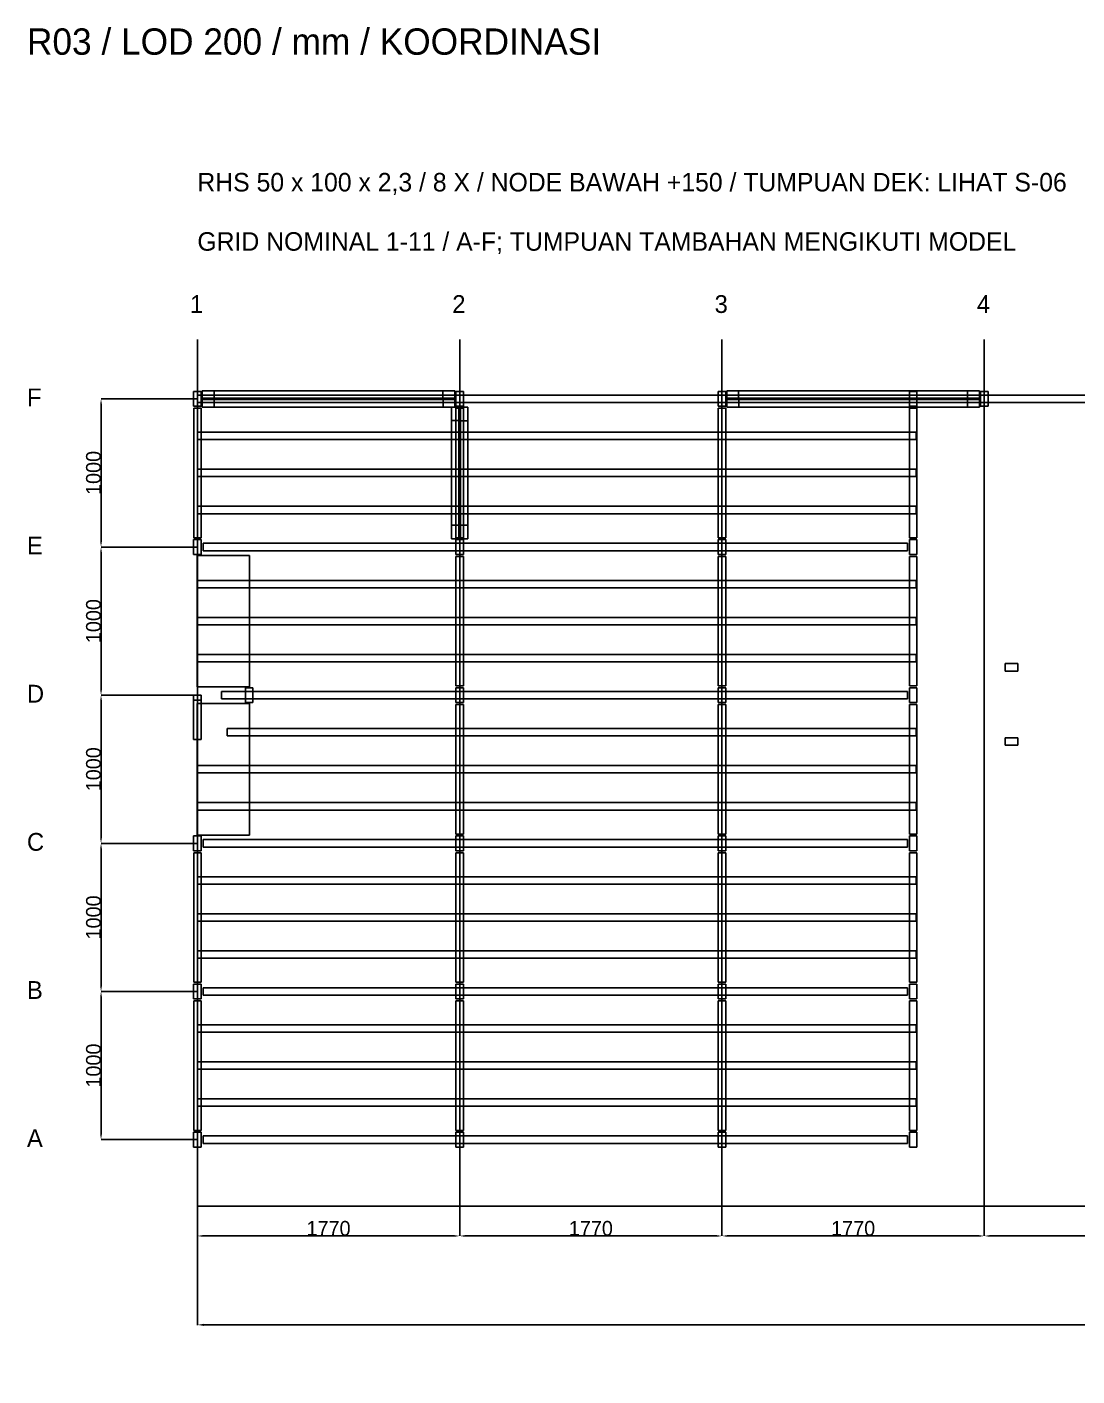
# Model space of a CAD drawing. Header units: millimetres. Extents: x -1150 to 18568, y -1595 to 7510.
# Drawn here: x -1150 to 5936, y -1595 to 7510 of the extents above; entities that cross this region are included whole.
import ezdxf

# ---------------------------------------------------------------- set-up
doc = ezdxf.new("R2010")
doc.units = ezdxf.units.MM
for name, color, linetype, true_color in [('balok', 7, 'Continuous', 0x333333), ('bracing', 7, 'Continuous', 0x111111), ('dim', 7, 'Continuous', 0x222222), ('grid', 7, 'Continuous', 0xb5b5b5), ('kolom', 7, 'Continuous', 0x111111), ('stiffener', 7, 'Continuous', 0x666666)]:
    doc.layers.add(name, color=color, linetype=linetype, true_color=true_color)
doc.dimstyles.get("Standard").update_dxf_attribs({"dimtxt": 2.5, "dimasz": 2.5, "dimexe": 1.25, "dimexo": 0.625, "dimtad": 1, "dimcen": 2.5, "dimazin": 3, "dimtfac": 1, "dimtmove": 0, "dimatfit": 3})

# ---------------------------------------------------------------- blocks, each defined once
blk = doc.blocks.new('_CLOSEDFILLED')
at = {"color": 0, "linetype": 'BYBLOCK'}
blk.add_solid([(-1, 0.16), (0, 0), (-1, -0.16)], dxfattribs=at)
blk = doc.blocks.new('*D3')
for p, q in [((0, 0), (0, -650)), ((1770, 0), (1770, -650)), ((35, -650), (1735, -650))]:
    blk.add_line(p, q)
at = {"layer": 'Defpoints'}
for p in [(0, 0), (1770, 0), (0, -650)]:
    blk.add_point(p, dxfattribs=at)
at = {"layer": 'dim', "xscale": 35, "yscale": 35, "rotation": 180}
blk.add_blockref('_CLOSEDFILLED', (0, -650), dxfattribs=at)
at = {"layer": 'dim', "xscale": 35, "yscale": 35}
blk.add_blockref('_CLOSEDFILLED', (1770, -650), dxfattribs=at)
at = {"layer": 'dim', "insert": (885, -599.375), "char_height": 100, "attachment_point": 5}
blk.add_mtext('1770', dxfattribs=at)
blk = doc.blocks.new('*D4')
for p, q in [((1770, 0), (1770, -650)), ((3540, 0), (3540, -650)), ((1805, -650), (3505, -650))]:
    blk.add_line(p, q)
at = {"layer": 'Defpoints'}
for p in [(1770, 0), (3540, 0), (1770, -650)]:
    blk.add_point(p, dxfattribs=at)
at = {"layer": 'dim', "xscale": 35, "yscale": 35, "rotation": 180}
blk.add_blockref('_CLOSEDFILLED', (1770, -650), dxfattribs=at)
at = {"layer": 'dim', "xscale": 35, "yscale": 35}
blk.add_blockref('_CLOSEDFILLED', (3540, -650), dxfattribs=at)
at = {"layer": 'dim', "insert": (2655, -599.375), "char_height": 100, "attachment_point": 5}
blk.add_mtext('1770', dxfattribs=at)
blk = doc.blocks.new('*D5')
for p, q in [((3540, 0), (3540, -650)), ((5310, 0), (5310, -650)), ((3575, -650), (5275, -650))]:
    blk.add_line(p, q)
at = {"layer": 'Defpoints'}
for p in [(3540, 0), (5310, 0), (3540, -650)]:
    blk.add_point(p, dxfattribs=at)
at = {"layer": 'dim', "xscale": 35, "yscale": 35, "rotation": 180}
blk.add_blockref('_CLOSEDFILLED', (3540, -650), dxfattribs=at)
at = {"layer": 'dim', "xscale": 35, "yscale": 35}
blk.add_blockref('_CLOSEDFILLED', (5310, -650), dxfattribs=at)
at = {"layer": 'dim', "insert": (4425, -599.375), "char_height": 100, "attachment_point": 5}
blk.add_mtext('1770', dxfattribs=at)
blk = doc.blocks.new('*D6')
for p, q in [((5310, 0), (5310, -650)), ((7080, 0), (7080, -650)), ((5345, -650), (7045, -650))]:
    blk.add_line(p, q)
at = {"layer": 'Defpoints'}
for p in [(5310, 0), (7080, 0), (5310, -650)]:
    blk.add_point(p, dxfattribs=at)
at = {"layer": 'dim', "xscale": 35, "yscale": 35, "rotation": 180}
blk.add_blockref('_CLOSEDFILLED', (5310, -650), dxfattribs=at)
at = {"layer": 'dim', "xscale": 35, "yscale": 35}
blk.add_blockref('_CLOSEDFILLED', (7080, -650), dxfattribs=at)
at = {"layer": 'dim', "insert": (6195, -599.375), "char_height": 100, "attachment_point": 5}
blk.add_mtext('1770', dxfattribs=at)
blk = doc.blocks.new('*D13')
for p, q in [((0, 1000), (-650, 1000)), ((-650, 35), (-650, 965)), ((0, 0), (-650, 0))]:
    blk.add_line(p, q)
at = {"layer": 'Defpoints'}
for p in [(0, 1000), (-650, 0), (0, 0)]:
    blk.add_point(p, dxfattribs=at)
at = {"layer": 'dim', "xscale": 35, "yscale": 35}
for p, rotation in [((-650, 1000), 90), ((-650, 0), 270)]:
    blk.add_blockref('_CLOSEDFILLED', p, dxfattribs=dict(at, rotation=rotation))
at = {"layer": 'dim', "insert": (-700.625, 500), "char_height": 100, "attachment_point": 5, "rotation": 90}
blk.add_mtext('1000', dxfattribs=at)
blk = doc.blocks.new('*D14')
for p, q in [((0, 2000), (-650, 2000)), ((-650, 1035), (-650, 1965)), ((0, 1000), (-650, 1000))]:
    blk.add_line(p, q)
at = {"layer": 'Defpoints'}
for p in [(0, 2000), (-650, 1000), (0, 1000)]:
    blk.add_point(p, dxfattribs=at)
at = {"layer": 'dim', "xscale": 35, "yscale": 35}
for p, rotation in [((-650, 2000), 90), ((-650, 1000), 270)]:
    blk.add_blockref('_CLOSEDFILLED', p, dxfattribs=dict(at, rotation=rotation))
at = {"layer": 'dim', "insert": (-700.625, 1500), "char_height": 100, "attachment_point": 5, "rotation": 90}
blk.add_mtext('1000', dxfattribs=at)
blk = doc.blocks.new('*D15')
for p, q in [((0, 3000), (-650, 3000)), ((-650, 2035), (-650, 2965)), ((0, 2000), (-650, 2000))]:
    blk.add_line(p, q)
at = {"layer": 'Defpoints'}
for p in [(0, 3000), (-650, 2000), (0, 2000)]:
    blk.add_point(p, dxfattribs=at)
at = {"layer": 'dim', "xscale": 35, "yscale": 35}
for p, rotation in [((-650, 3000), 90), ((-650, 2000), 270)]:
    blk.add_blockref('_CLOSEDFILLED', p, dxfattribs=dict(at, rotation=rotation))
at = {"layer": 'dim', "insert": (-700.625, 2500), "char_height": 100, "attachment_point": 5, "rotation": 90}
blk.add_mtext('1000', dxfattribs=at)
blk = doc.blocks.new('*D16')
for p, q in [((0, 4000), (-650, 4000)), ((-650, 3035), (-650, 3965)), ((0, 3000), (-650, 3000))]:
    blk.add_line(p, q)
at = {"layer": 'Defpoints'}
for p in [(0, 4000), (-650, 3000), (0, 3000)]:
    blk.add_point(p, dxfattribs=at)
at = {"layer": 'dim', "xscale": 35, "yscale": 35}
for p, rotation in [((-650, 4000), 90), ((-650, 3000), 270)]:
    blk.add_blockref('_CLOSEDFILLED', p, dxfattribs=dict(at, rotation=rotation))
at = {"layer": 'dim', "insert": (-700.625, 3500), "char_height": 100, "attachment_point": 5, "rotation": 90}
blk.add_mtext('1000', dxfattribs=at)
blk = doc.blocks.new('*D17')
for p, q in [((0, 5000), (-650, 5000)), ((-650, 4035), (-650, 4965)), ((0, 4000), (-650, 4000))]:
    blk.add_line(p, q)
at = {"layer": 'Defpoints'}
for p in [(0, 5000), (-650, 4000), (0, 4000)]:
    blk.add_point(p, dxfattribs=at)
at = {"layer": 'dim', "xscale": 35, "yscale": 35}
for p, rotation in [((-650, 5000), 90), ((-650, 4000), 270)]:
    blk.add_blockref('_CLOSEDFILLED', p, dxfattribs=dict(at, rotation=rotation))
at = {"layer": 'dim', "insert": (-700.625, 4500), "char_height": 100, "attachment_point": 5, "rotation": 90}
blk.add_mtext('1000', dxfattribs=at)

msp = doc.modelspace()

# ---------------------------------------------------------------- linework, layer by layer
at = {"layer": 'balok'}
for p, q in [((5309.95, 5025.12), (0.03, 5025.12)), ((0.03, 5025.12), (0.03, 4975.12)), ((5309.95, 4975.12), (5309.95, 5025.12)), ((10619.87, 5025.12), (5309.95, 5025.12)), ((0.03, 4975.12), (5309.95, 4975.12)), ((5309.95, 4975.12), (10619.87, 4975.12)), ((4792.02, 4025.01), (38.02, 4025.01)), ((38.02, 4025.01), (38.02, 3975.01)), ((4792.02, 3975.01), (4792.02, 4025.01)), ((38.02, 3975.01), (4792.02, 3975.01)), ((5537.04, 3213.09), (5450.04, 3213.09)), ((5450.04, 3213.09), (5450.04, 3163.09)), ((5537.04, 3163.09), (5537.04, 3213.09)), ((5450.04, 3163.09), (5537.04, 3163.09)), ((4792.02, 3025), (163.02, 3025)), ((163.02, 3025), (163.02, 2975)), ((4792.02, 2975), (4792.02, 3025)), ((25, 2999.58), (-25, 2999.58)), ((-25, 2999.58), (-25, 2701.58)), ((25, 2967.08), (-25, 2967.08)), ((-25, 2967.08), (-25, 2701.08)), ((25, 2701.58), (25, 2999.58)), ((25, 2701.08), (25, 2967.08)), ((163.02, 2975), (4792.02, 2975)), ((-25, 2701.58), (25, 2701.58)), ((-25, 2701.08), (25, 2701.08)), ((5537.04, 2713.22), (5450.04, 2713.22)), ((5450.04, 2713.22), (5450.04, 2663.22)), ((5450.04, 2663.22), (5537.04, 2663.22)), ((5537.04, 2663.22), (5537.04, 2713.22)), ((4792.02, 2025.01), (38.02, 2025.01)), ((38.02, 2025.01), (38.02, 1975.01)), ((4792.02, 1975.01), (4792.02, 2025.01)), ((38.02, 1975.01), (4792.02, 1975.01)), ((4792.02, 1024.99), (38.02, 1024.99)), ((38.02, 1024.99), (38.02, 974.99)), ((4792.02, 974.99), (4792.02, 1024.99)), ((38.02, 974.99), (4792.02, 974.99)), ((4792.02, 25), (38.02, 25)), ((38.02, 25), (38.02, -25)), ((4792.02, -25), (4792.02, 25)), ((38.02, -25), (4792.02, -25))]:
    msp.add_line(p, q, dxfattribs=at)
at = {"layer": 'bracing'}
for p, q in [((32.69, 5055), (1657.2, 5055)), ((112.35, 5055), (32.69, 5055)), ((32.69, 5005), (32.69, 5055)), ((1736.86, 5055), (112.35, 5055)), ((112.35, 5005), (112.35, 5055)), ((1657.2, 5055), (1736.86, 5055)), ((1657.2, 5005), (1657.2, 5055)), ((1736.86, 5005), (1736.86, 5055)), ((3572.7, 5055), (5197.21, 5055)), ((3652.35, 5055), (3572.7, 5055)), ((3572.7, 5005), (3572.7, 5055)), ((5276.87, 5055), (3652.35, 5055)), ((3652.35, 5005), (3652.35, 5055)), ((5197.21, 5055), (5276.87, 5055)), ((5197.21, 5005), (5197.21, 5055)), ((5276.87, 5005), (5276.87, 5055)), ((32.69, 5005), (1657.2, 5005)), ((112.35, 5005), (32.69, 5005)), ((33.15, 4995), (1657.66, 4995)), ((112.8, 4995), (33.15, 4995)), ((33.15, 4995), (33.15, 4945)), ((33.15, 4945), (1657.66, 4945)), ((112.8, 4945), (33.15, 4945)), ((1736.86, 5005), (112.35, 5005)), ((1737.31, 4995), (112.8, 4995)), ((112.8, 4995), (112.8, 4945)), ((1737.31, 4945), (112.8, 4945)), ((1657.2, 5005), (1736.86, 5005)), ((1657.66, 4995), (1737.31, 4995)), ((1657.66, 4995), (1657.66, 4945)), ((1657.66, 4945), (1737.31, 4945)), ((1715, 4147.16), (1715, 4944.87)), ((1715, 4944.87), (1715, 4852.96)), ((1715, 4944.87), (1765, 4944.87)), ((1737.31, 4995), (1737.31, 4945)), ((1765, 4147.16), (1765, 4944.87)), ((1765, 4944.87), (1765, 4852.96)), ((1775, 4852.84), (1775, 4944.75)), ((1775, 4944.75), (1775, 4147.04)), ((1775, 4944.75), (1825, 4944.75)), ((1825, 4852.84), (1825, 4944.75)), ((1825, 4944.75), (1825, 4147.04)), ((3572.7, 5005), (5197.21, 5005)), ((3652.35, 5005), (3572.7, 5005)), ((3573.15, 4995), (5197.67, 4995)), ((3652.81, 4995), (3573.15, 4995)), ((3573.15, 4995), (3573.15, 4945)), ((3573.15, 4945), (5197.67, 4945)), ((3652.81, 4945), (3573.15, 4945)), ((5276.87, 5005), (3652.35, 5005)), ((5277.32, 4995), (3652.81, 4995)), ((3652.81, 4995), (3652.81, 4945)), ((5277.32, 4945), (3652.81, 4945)), ((5197.21, 5005), (5276.87, 5005)), ((5197.67, 4995), (5277.32, 4995)), ((5197.67, 4995), (5197.67, 4945)), ((5197.67, 4945), (5277.32, 4945)), ((5277.32, 4995), (5277.32, 4945)), ((1715, 4852.96), (1715, 4055.25)), ((1715, 4852.96), (1765, 4852.96)), ((1765, 4852.96), (1765, 4055.25)), ((1775, 4055.13), (1775, 4852.84)), ((1775, 4852.84), (1825, 4852.84)), ((1825, 4055.13), (1825, 4852.84)), ((1715, 4055.25), (1715, 4147.16)), ((1715, 4147.16), (1765, 4147.16)), ((1765, 4055.25), (1765, 4147.16)), ((1775, 4147.04), (1775, 4055.13)), ((1775, 4147.04), (1825, 4147.04)), ((1825, 4147.04), (1825, 4055.13)), ((1715, 4055.25), (1765, 4055.25)), ((1775, 4055.13), (1825, 4055.13))]:
    msp.add_line(p, q, dxfattribs=at)
at = {"layer": 'dim'}
for p, q in [((0, -510), (0, -390)), ((0, -450), (17700, -450))]:
    msp.add_line(p, q, dxfattribs=at)
at = {"layer": 'grid'}
for p, q in [((0, 0), (0, 5400)), ((1770, 0), (1770, 5400)), ((3540, 0), (3540, 5400)), ((5310, 0), (5310, 5400))]:
    msp.add_line(p, q, dxfattribs=at)
at = {"layer": 'kolom'}
for p, q in [((25, 5050), (-25, 5050)), ((-25, 5050), (-25, 4950)), ((25, 4950), (25, 5050)), ((1795, 5050), (1745, 5050)), ((1745, 5050), (1745, 4950)), ((1795, 4950), (1795, 5050)), ((3565.01, 5050), (3515.01, 5050)), ((3515.01, 5050), (3515.01, 4950)), ((3565.01, 4950), (3565.01, 5050)), ((4855.2, 5050), (4805.2, 5050)), ((4805.2, 5050), (4805.2, 4950)), ((4855.2, 4950), (4855.2, 5050)), ((5335.01, 5050), (5285.01, 5050)), ((5285.01, 5050), (5285.01, 4950)), ((5335.01, 4950), (5335.01, 5050)), ((-25, 4950), (25, 4950)), ((1745, 4950), (1795, 4950)), ((3515.01, 4950), (3565.01, 4950)), ((4805.2, 4950), (4855.2, 4950)), ((5285.01, 4950), (5335.01, 4950)), ((25, 4050.01), (-25, 4050.01)), ((-25, 4050.01), (-25, 3950.01)), ((25, 3950.01), (25, 4050.01)), ((1795, 4050.01), (1745, 4050.01)), ((1745, 4050.01), (1745, 3950.01)), ((1795, 3950.01), (1795, 4050.01)), ((3565.01, 4050.01), (3515.01, 4050.01)), ((3515.01, 4050.01), (3515.01, 3950.01)), ((3565.01, 3950.01), (3565.01, 4050.01)), ((4855.04, 4050.01), (4805.04, 4050.01)), ((4805.04, 4050.01), (4805.04, 3950.01)), ((4855.04, 3950.01), (4855.04, 4050.01)), ((-25, 3950.01), (25, 3950.01)), ((1745, 3950.01), (1795, 3950.01)), ((3515.01, 3950.01), (3565.01, 3950.01)), ((4805.04, 3950.01), (4855.04, 3950.01)), ((375.03, 3050), (325.03, 3050)), ((325.03, 3050), (325.03, 2950)), ((375.03, 2950), (375.03, 3050)), ((1795, 3050), (1745, 3050)), ((1745, 3050), (1745, 2950)), ((1795, 2950), (1795, 3050)), ((3565.01, 3050), (3515.01, 3050)), ((3515.01, 3050), (3515.01, 2950)), ((3565.01, 2950), (3565.01, 3050)), ((4855.04, 3050), (4805.04, 3050)), ((4805.04, 3050), (4805.04, 2950)), ((4855.04, 2950), (4855.04, 3050)), ((325.03, 2950), (375.03, 2950)), ((1745, 2950), (1795, 2950)), ((3515.01, 2950), (3565.01, 2950)), ((4805.04, 2950), (4855.04, 2950)), ((25, 2050.01), (-25, 2050.01)), ((-25, 2050.01), (-25, 1950.01)), ((25, 1950.01), (25, 2050.01)), ((1795, 2050.01), (1745, 2050.01)), ((1745, 2050.01), (1745, 1950.01)), ((1795, 1950.01), (1795, 2050.01)), ((3565.01, 2050.01), (3515.01, 2050.01)), ((3515.01, 2050.01), (3515.01, 1950.01)), ((3565.01, 1950.01), (3565.01, 2050.01)), ((4855.04, 2050.01), (4805.04, 2050.01)), ((4805.04, 2050.01), (4805.04, 1950.01)), ((4855.04, 1950.01), (4855.04, 2050.01)), ((-25, 1950.01), (25, 1950.01)), ((1745, 1950.01), (1795, 1950.01)), ((3515.01, 1950.01), (3565.01, 1950.01)), ((4805.04, 1950.01), (4855.04, 1950.01)), ((25, 1049.99), (-25, 1049.99)), ((-25, 1049.99), (-25, 949.99)), ((25, 949.99), (25, 1049.99)), ((1795, 1049.99), (1745, 1049.99)), ((1745, 1049.99), (1745, 949.99)), ((1795, 949.99), (1795, 1049.99)), ((3565.01, 1049.99), (3515.01, 1049.99)), ((3515.01, 1049.99), (3515.01, 949.99)), ((3565.01, 949.99), (3565.01, 1049.99)), ((4855.04, 1049.99), (4805.04, 1049.99)), ((4805.04, 1049.99), (4805.04, 949.99)), ((4855.04, 949.99), (4855.04, 1049.99)), ((-25, 949.99), (25, 949.99)), ((1745, 949.99), (1795, 949.99)), ((3515.01, 949.99), (3565.01, 949.99)), ((4805.04, 949.99), (4855.04, 949.99)), ((25, 50), (-25, 50)), ((-25, 50), (-25, -50)), ((25, -50), (25, 50)), ((1795, 50), (1745, 50)), ((1745, 50), (1745, -50)), ((1795, -50), (1795, 50)), ((3565.01, 50), (3515.01, 50)), ((3515.01, 50), (3515.01, -50)), ((3565.01, -50), (3565.01, 50)), ((4855.04, 50), (4805.04, 50)), ((4805.04, 50), (4805.04, -50)), ((4855.04, -50), (4855.04, 50)), ((-25, -50), (25, -50)), ((1745, -50), (1795, -50)), ((3515.01, -50), (3565.01, -50)), ((4805.04, -50), (4855.04, -50))]:
    msp.add_line(p, q, dxfattribs=at)
at = {"layer": 'stiffener'}
for p, q in [((25.03, 4937.1), (-24.97, 4937.1)), ((-24.97, 4937.1), (-24.97, 4063.1)), ((25.03, 4063.1), (25.03, 4937.1)), ((1795, 4937.1), (1745, 4937.1)), ((1745, 4937.1), (1745, 4063.1)), ((1795, 4063.1), (1795, 4937.1)), ((3564.98, 4937.1), (3514.98, 4937.1)), ((3514.98, 4937.1), (3514.98, 4063.1)), ((3564.98, 4063.1), (3564.98, 4937.1)), ((4855.2, 4937.1), (4805.2, 4937.1)), ((4805.2, 4937.1), (4805.2, 4063.1)), ((4855.2, 4063.1), (4855.2, 4937.1)), ((4850.02, 4775.01), (0.02, 4775.01)), ((0.02, 4775.01), (0.02, 4725.01)), ((4850.02, 4725.01), (4850.02, 4775.01)), ((0.02, 4725.01), (4850.02, 4725.01)), ((4850.02, 4525.01), (0.02, 4525.01)), ((0.02, 4525.01), (0.02, 4475.01)), ((0.02, 4475.01), (4850.02, 4475.01)), ((4850.02, 4475.01), (4850.02, 4525.01)), ((4850.02, 4275.01), (0.02, 4275.01)), ((0.02, 4275.01), (0.02, 4225.01)), ((0.02, 4225.01), (4850.02, 4225.01)), ((4850.02, 4225.01), (4850.02, 4275.01)), ((-24.97, 4063.1), (25.03, 4063.1)), ((1745, 4063.1), (1795, 4063.1)), ((3514.98, 4063.1), (3564.98, 4063.1)), ((4805.2, 4063.1), (4855.2, 4063.1)), ((351.08, 3943.9), (-1.02, 3943.9)), ((-1.02, 3943.9), (-1.02, 3056.2)), ((351.08, 3056.2), (351.08, 3943.9)), ((1795, 3937.05), (1745, 3937.05)), ((1745, 3937.05), (1745, 3063.05)), ((1795, 3063.05), (1795, 3937.05)), ((3564.98, 3937.05), (3514.98, 3937.05)), ((3514.98, 3937.05), (3514.98, 3063.05)), ((3564.98, 3063.05), (3564.98, 3937.05)), ((4855.2, 3937.05), (4805.2, 3937.05)), ((4805.2, 3937.05), (4805.2, 3063.05)), ((4855.2, 3063.05), (4855.2, 3937.05)), ((4850.02, 3774.99), (0.02, 3774.99)), ((0.02, 3774.99), (0.02, 3724.99)), ((4850.02, 3724.99), (4850.02, 3774.99)), ((0.02, 3724.99), (4850.02, 3724.99)), ((4850.02, 3524.99), (0.02, 3524.99)), ((0.02, 3524.99), (0.02, 3474.99)), ((0.02, 3474.99), (4850.02, 3474.99)), ((4850.02, 3474.99), (4850.02, 3524.99)), ((4850.02, 3274.99), (0.02, 3274.99)), ((0.02, 3274.99), (0.02, 3224.99)), ((0.02, 3224.99), (4850.02, 3224.99)), ((4850.02, 3224.99), (4850.02, 3274.99)), ((-1.02, 3056.2), (351.08, 3056.2)), ((1745, 3063.05), (1795, 3063.05)), ((3514.98, 3063.05), (3564.98, 3063.05)), ((4805.2, 3063.05), (4855.2, 3063.05)), ((351.08, 2943.85), (-1.02, 2943.85)), ((-1.02, 2943.85), (-1.02, 2056.15)), ((351.08, 2056.15), (351.08, 2943.85)), ((1795, 2937), (1745, 2937)), ((1745, 2937), (1745, 2063)), ((1795, 2063), (1795, 2937)), ((3564.98, 2937), (3514.98, 2937)), ((3514.98, 2937), (3514.98, 2063)), ((3564.98, 2063), (3564.98, 2937)), ((4855.2, 2937), (4805.2, 2937)), ((4805.2, 2937), (4805.2, 2063)), ((4855.2, 2063), (4855.2, 2937)), ((4850.02, 2775), (201.02, 2775)), ((201.02, 2775), (201.02, 2725)), ((4850.02, 2725), (4850.02, 2775)), ((201.02, 2725), (4850.02, 2725)), ((4850.02, 2525), (0.02, 2525)), ((0.02, 2525), (0.02, 2475)), ((0.02, 2475), (4850.02, 2475)), ((4850.02, 2475), (4850.02, 2525)), ((4850.02, 2275), (0.02, 2275)), ((0.02, 2275), (0.02, 2225)), ((0.02, 2225), (4850.02, 2225)), ((4850.02, 2225), (4850.02, 2275)), ((-1.02, 2056.15), (351.08, 2056.15)), ((1745, 2063), (1795, 2063)), ((3514.98, 2063), (3564.98, 2063)), ((4805.2, 2063), (4855.2, 2063)), ((25.03, 1936.95), (-24.97, 1936.95)), ((-24.97, 1936.95), (-24.97, 1062.95)), ((25.03, 1062.95), (25.03, 1936.95)), ((1795, 1936.95), (1745, 1936.95)), ((1745, 1936.95), (1745, 1062.95)), ((1795, 1062.95), (1795, 1936.95)), ((3564.98, 1936.95), (3514.98, 1936.95)), ((3514.98, 1936.95), (3514.98, 1062.95)), ((3564.98, 1062.95), (3564.98, 1936.95)), ((4855.2, 1936.95), (4805.2, 1936.95)), ((4805.2, 1936.95), (4805.2, 1062.95)), ((4855.2, 1062.95), (4855.2, 1936.95)), ((4850.02, 1774.98), (0.02, 1774.98)), ((0.02, 1774.98), (0.02, 1724.98)), ((4850.02, 1724.98), (4850.02, 1774.98)), ((0.02, 1724.98), (4850.02, 1724.98)), ((4850.02, 1524.98), (0.02, 1524.98)), ((0.02, 1524.98), (0.02, 1474.98)), ((0.02, 1474.98), (4850.02, 1474.98)), ((4850.02, 1474.98), (4850.02, 1524.98)), ((4850.02, 1274.98), (0.02, 1274.98)), ((0.02, 1274.98), (0.02, 1224.98)), ((4850.02, 1224.98), (4850.02, 1274.98)), ((0.02, 1224.98), (4850.02, 1224.98)), ((-24.97, 1062.95), (25.03, 1062.95)), ((1745, 1062.95), (1795, 1062.95)), ((3514.98, 1062.95), (3564.98, 1062.95)), ((4805.2, 1062.95), (4855.2, 1062.95)), ((25.03, 936.9), (-24.97, 936.9)), ((-24.97, 936.9), (-24.97, 62.9)), ((25.03, 62.9), (25.03, 936.9)), ((1795, 936.9), (1745, 936.9)), ((1745, 936.9), (1745, 62.9)), ((1795, 62.9), (1795, 936.9)), ((3564.98, 936.9), (3514.98, 936.9)), ((3514.98, 936.9), (3514.98, 62.9)), ((3564.98, 62.9), (3564.98, 936.9)), ((4855.2, 936.9), (4805.2, 936.9)), ((4805.2, 936.9), (4805.2, 62.9)), ((4855.2, 62.9), (4855.2, 936.9)), ((4850.02, 775), (0.02, 775)), ((0.02, 775), (0.02, 725)), ((4850.02, 725), (4850.02, 775)), ((0.02, 725), (4850.02, 725)), ((4850.02, 525), (0.02, 525)), ((0.02, 525), (0.02, 475)), ((0.02, 475), (4850.02, 475)), ((4850.02, 475), (4850.02, 525)), ((4850.02, 275), (0.02, 275)), ((0.02, 275), (0.02, 225)), ((4850.02, 225), (4850.02, 275)), ((0.02, 225), (4850.02, 225)), ((-24.97, 62.9), (25.03, 62.9)), ((1745, 62.9), (1795, 62.9)), ((3514.98, 62.9), (3564.98, 62.9)), ((4805.2, 62.9), (4855.2, 62.9))]:
    msp.add_line(p, q, dxfattribs=at)

# ---------------------------------------------------------------- texts
at = {"layer": 'dim'}
for s, height, p in [('R03 / LOD 200 / mm / KOORDINASI', 177.948, (-1150, 7322.68)), ('RHS 50 x 100 x 2,3 / 8 X / NODE BAWAH +150 / TUMPUAN DEK: LIHAT S-06', 125, (0, 6400)), ('GRID NOMINAL 1-11 / A-F; TUMPUAN TAMBAHAN MENGIKUTI MODEL', 125, (0, 6000)), ('1', 120, (-50, 5580)), ('2', 120, (1720, 5580)), ('3', 120, (3490, 5580)), ('4', 120, (5260, 5580)), ('F', 120, (-1150, 4950)), ('E', 120, (-1150, 3950)), ('D', 120, (-1150, 2950)), ('C', 120, (-1150, 1950)), ('B', 120, (-1150, 950)), ('A', 120, (-1150, -50))]:
    msp.add_text(s, height=height, dxfattribs=at).set_placement(p)

# ---------------------------------------------------------------- dimensions: what is measured, and where the dimension line sits
for base, p1, p2, picture, middle in [((-650, 4000), (0, 4000), (0, 5000), '*D17', (-700.625, 4500)), ((-650, 3000), (0, 3000), (0, 4000), '*D16', (-700.625, 3500)), ((-650, 2000), (0, 2000), (0, 3000), '*D15', (-700.625, 2500)), ((-650, 1000), (0, 1000), (0, 2000), '*D14', (-700.625, 1500)), ((-650, 0), (0, 0), (0, 1000), '*D13', (-700.625, 500))]:
    dim = msp.add_linear_dim(base=base, p1=p1, p2=p2, angle=90, text='1000', dimstyle='Standard', override={"dimtxt": 100, "dimasz": 35, "dimtad": 1}, dxfattribs=at)
    dim.commit()
    dim.dimension.update_dxf_attribs({"geometry": picture, "text_midpoint": middle})
msp.add_linear_dim(base=(0, -1250), p1=(0, 0), p2=(17700, 0), text='17700 / sumbu nominal', dimstyle='Standard', override={"dimtxt": 130, "dimasz": 45.5, "dimtad": 1}, dxfattribs=at).render()
for base, p1, p2, picture, middle in [((0, -650), (0, 0), (1770, 0), '*D3', (885, -599.375)), ((1770, -650), (1770, 0), (3540, 0), '*D4', (2655, -599.375)), ((3540, -650), (3540, 0), (5310, 0), '*D5', (4425, -599.375)), ((5310, -650), (5310, 0), (7080, 0), '*D6', (6195, -599.375))]:
    dim = msp.add_linear_dim(base=base, p1=p1, p2=p2, text='1770', dimstyle='Standard', override={"dimtxt": 100, "dimasz": 35, "dimtad": 1}, dxfattribs=at)
    dim.commit()
    dim.dimension.update_dxf_attribs({"geometry": picture, "text_midpoint": middle})

doc.saveas('drawing.dxf')
